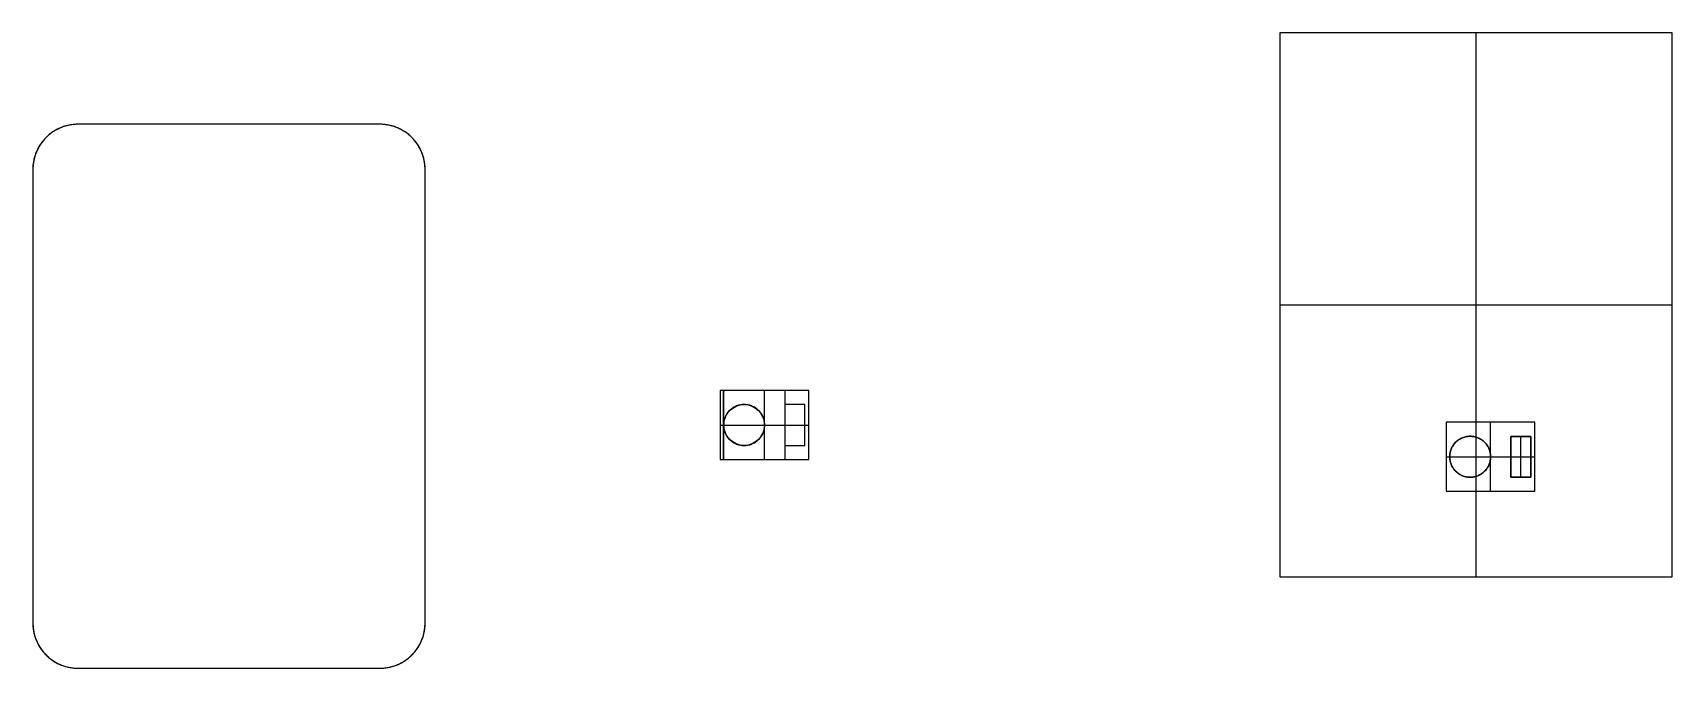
# Model space of a CAD drawing. Header units: millimetres. Extents: x -41 to 291, y -73 to 55.
import ezdxf

# ---------------------------------------------------------------- set-up
doc = ezdxf.new("R2010")
doc.units = ezdxf.units.MM
doc.header["$MEASUREMENT"] = 0
for name, color, linetype, true_color in [('Battery', 7, 'Continuous', 0xff8000), ('Default', 7, 'Continuous', 0x000000), ('Layer 03', 5, 'Continuous', 0x0000ff), ('Layer 04', 7, 'Continuous', 0x666666)]:
    doc.layers.add(name, color=color, linetype=linetype, true_color=true_color)

msp = doc.modelspace()

# ---------------------------------------------------------------- linework, layer by layer
at = {"layer": 'Battery'}
for p, q in [((29.4, 36.95), (-31.73, 36.95)), ((-40.92, 27.76), (-40.92, -64.1)), ((38.58, -64.1), (38.58, 27.76)), ((98.35, -17, 5.4), (98.35, -31, 5.4)), ((111.45, -17, 5.4), (98.35, -17, 5.4)), ((98.35, -17, 4.4), (98.35, -31, 4.4)), ((111.45, -17, 4.4), (98.35, -17, 4.4)), ((99.06, -31, 3.2), (99.06, -17, 3.2)), ((99.06, -17, 3.2), (99.06, -17, 6.11)), ((107.35, -31, 5.4), (107.35, -17, 5.4)), ((107.35, -31, 4.4), (107.35, -17, 4.4)), ((116.35, -17, 5.4), (111.45, -17, 5.4)), ((111.45, -17, 4.4), (111.45, -31, 4.4)), ((116.35, -17, 4.4), (111.45, -17, 4.4)), ((116.35, -31, 5.4), (116.35, -17, 5.4)), ((116.35, -31, 4.4), (116.35, -17, 4.4)), ((98.35, -24, 5.4), (111.45, -24, 5.4)), ((98.35, -24, 4.4), (111.45, -24, 4.4)), ((99.06, -24, 6.11), (99.06, -24, 3.2)), ((111.45, -24, 5.4), (116.35, -24, 5.4)), ((111.45, -24, 4.4), (116.35, -24, 4.4)), ((98.35, -31, 5.4), (111.45, -31, 5.4)), ((98.35, -31, 4.4), (111.45, -31, 4.4)), ((99.06, -31, 6.11), (99.06, -31, 3.2)), ((111.45, -31, 5.4), (116.35, -31, 5.4)), ((111.45, -31, 4.4), (116.35, -31, 4.4)), ((-31.73, -73.29), (29.4, -73.29))]:
    msp.add_line(p, q, dxfattribs=at)
for centre, start, end in [((-31.73, 27.76), 90, 180), ((29.4, 27.76), 0, 90), ((-31.73, -64.1), 180, 270), ((29.4, -64.1), 270, 0)]:
    msp.add_arc(centre, 9.19, start, end, dxfattribs=at)
for points in [[(-31.73, 36.95), (-40.92, 36.95), (-40.92, 27.76)], [(-31.73, 36.95, 21.59), (-40.92, 36.95, 21.59), (-40.92, 27.76, 21.59)], [(38.58, 27.76), (38.58, 36.95), (29.4, 36.95)], [(38.58, 27.76, 21.59), (38.58, 36.95, 21.59), (29.4, 36.95, 21.59)], [(-40.92, -64.1), (-40.92, -73.29), (-31.73, -73.29)], [(-40.92, -64.1, 21.59), (-40.92, -73.29, 21.59), (-31.73, -73.29, 21.59)], [(29.4, -73.29), (38.58, -73.29), (38.58, -64.1)], [(29.4, -73.29, 21.59), (38.58, -73.29, 21.59), (38.58, -64.1, 21.59)]]:
    msp.add_rational_spline(points, [1, 0.707106781187, 1], degree=2, dxfattribs=at)
for points in [[(29.4, 36.95), (-1.17, 36.95), (-31.73, 36.95)], [(-31.73, 36.95), (-31.73, 36.95, 10.79), (-31.73, 36.95, 21.59)], [(29.4, 36.95, 21.59), (-1.17, 36.95, 21.59), (-31.73, 36.95, 21.59)], [(29.4, 36.95), (29.4, 36.95, 10.79), (29.4, 36.95, 21.59)], [(-40.92, 27.76), (-40.92, 27.76, 10.79), (-40.92, 27.76, 21.59)], [(-40.92, 27.76), (-40.92, -18.17), (-40.92, -64.1)], [(-40.92, 27.76, 21.59), (-40.92, -18.17, 21.59), (-40.92, -64.1, 21.59)], [(38.58, -64.1), (38.58, -18.17), (38.58, 27.76)], [(38.58, 27.76), (38.58, 27.76, 10.79), (38.58, 27.76, 21.59)], [(38.58, -64.1, 21.59), (38.58, -18.17, 21.59), (38.58, 27.76, 21.59)], [(99.06, -17, 6.11), (99.06, -24, 6.11), (99.06, -31, 6.11)], [(111.45, -17, 5.4), (111.45, -24, 5.4), (111.45, -31, 5.4)], [(111.45, -17, 4.4), (111.45, -24, 4.4), (111.45, -31, 4.4)], [(-40.92, -64.1), (-40.92, -64.1, 10.79), (-40.92, -64.1, 21.59)], [(38.58, -64.1), (38.58, -64.1, 10.79), (38.58, -64.1, 21.59)], [(-31.73, -73.29), (-1.17, -73.29), (29.4, -73.29)], [(-31.73, -73.29, 21.59), (-1.17, -73.29, 21.59), (29.4, -73.29, 21.59)], [(-31.73, -73.29), (-31.73, -73.29, 10.79), (-31.73, -73.29, 21.59)], [(29.4, -73.29), (29.4, -73.29, 10.79), (29.4, -73.29, 21.59)]]:
    msp.add_open_spline(points, degree=2, dxfattribs=at)
at = {"layer": 'Default'}
for p, q in [((251.5, -26.46, 8.85), (251.5, 55.49, 8.85)), ((251.5, -54.75), (251.5, 55.49)), ((211.75, 0.37, 8.85), (291.25, 0.37, 8.85)), ((211.75, 0.37), (291.25, 0.37)), ((254.44, -30.09, 6.16), (254.44, -23.43, 6.16)), ((254.44, -37.43, 3.25), (254.44, -23.43, 3.25)), ((254.44, -30.09, 6.16), (254.44, -23.43, 6.16)), ((254.44, -37.43, 3.25), (254.44, -23.43, 3.25)), ((260.57, -34.56, 0.05), (260.57, -26.31, 0.05)), ((260.57, -34.56, 0.05), (260.57, -26.31, 0.05)), ((245.44, -30.43, 6.16), (246.16, -30.43, 6.16)), ((245.44, -30.43, 3.25), (258.54, -30.43, 3.25)), ((245.44, -30.43, 6.16), (246.16, -30.43, 6.16)), ((245.44, -30.43, 3.25), (258.54, -30.43, 3.25)), ((254.44, -37.43, 6.16), (254.44, -30.78, 6.16)), ((254.44, -37.43, 6.16), (254.44, -30.78, 6.16)), ((254.46, -30.43, 6.16), (263.44, -30.43, 6.16)), ((254.46, -30.43, 6.16), (263.44, -30.43, 6.16)), ((258.54, -30.43, 0.05), (262.59, -30.43, 0.05)), ((258.54, -30.43, 0.05), (262.59, -30.43, 0.05)), ((262.59, -30.43, 3.25), (263.44, -30.43, 3.25)), ((262.59, -30.43, 3.25), (263.44, -30.43, 3.25)), ((251.5, -54.75, 8.85), (251.5, -34.41, 8.85))]:
    msp.add_line(p, q, dxfattribs=at)
for points in [[(211.75, 55.49, 8.85), (211.75, 0.37, 8.85), (211.75, -54.75, 8.85)], [(291.25, 55.49, 8.85), (251.5, 55.49, 8.85), (211.75, 55.49, 8.85)], [(291.25, 55.49), (251.5, 55.49), (211.75, 55.49)], [(211.75, 55.49), (211.75, 55.49, 4.43), (211.75, 55.49, 8.85)], [(211.75, 55.49), (211.75, 0.37), (211.75, -54.75)], [(291.25, 55.49, 4.6), (251.5, 55.49, 4.6), (211.75, 55.49, 4.6)], [(211.75, 55.49, 4.6), (211.75, 0.37, 4.6), (211.75, -54.75, 4.6)], [(251.5, 55.49), (251.5, 55.49, 4.43), (251.5, 55.49, 8.85)], [(291.25, -54.75, 8.85), (291.25, 0.37, 8.85), (291.25, 55.49, 8.85)], [(291.25, -54.75), (291.25, 0.37), (291.25, 55.49)], [(291.25, 55.49), (291.25, 55.49, 4.43), (291.25, 55.49, 8.85)], [(291.25, -54.75, 4.6), (291.25, 0.37, 4.6), (291.25, 55.49, 4.6)], [(211.75, 0.37), (211.75, 0.37, 4.43), (211.75, 0.37, 8.85)], [(291.25, 0.37), (291.25, 0.37, 4.43), (291.25, 0.37, 8.85)], [(245.44, -23.43, 6.16), (245.44, -30.43, 6.16), (245.44, -37.43, 6.16)], [(245.44, -23.43, 3.25), (245.44, -30.43, 3.25), (245.44, -37.43, 3.25)], [(258.54, -23.43, 3.25), (251.99, -23.43, 3.25), (245.44, -23.43, 3.25)], [(245.44, -23.43, 3.25), (245.44, -23.43, 4.71), (245.44, -23.43, 6.16)], [(246.16, -23.43, 6.16), (245.8, -23.43, 6.16), (245.44, -23.43, 6.16)], [(263.44, -23.43, 4.63), (254.44, -23.43, 4.63), (245.44, -23.43, 4.63)], [(245.44, -23.43, 4.63), (245.44, -30.43, 4.63), (245.44, -37.43, 4.63)], [(245.44, -23.43, 6.16), (245.44, -30.43, 6.16), (245.44, -37.43, 6.16)], [(245.44, -23.43, 3.25), (245.44, -30.43, 3.25), (245.44, -37.43, 3.25)], [(258.54, -23.43, 3.25), (251.99, -23.43, 3.25), (245.44, -23.43, 3.25)], [(245.44, -23.43, 3.25), (245.44, -23.43, 4.71), (245.44, -23.43, 6.16)], [(246.16, -23.43, 6.16), (245.8, -23.43, 6.16), (245.44, -23.43, 6.16)], [(263.44, -23.43, 4.63), (254.44, -23.43, 4.63), (245.44, -23.43, 4.63)], [(245.44, -23.43, 4.63), (245.44, -30.43, 4.63), (245.44, -37.43, 4.63)], [(258.54, -23.43, 6.16), (252.35, -23.43, 6.16), (246.16, -23.43, 6.16)], [(258.54, -23.43, 6.16), (252.35, -23.43, 6.16), (246.16, -23.43, 6.16)], [(250.31, -26.28, 8.85), (250.31, -26.28, 7.51), (250.31, -26.28, 6.16)], [(250.31, -26.28, 8.85), (250.31, -26.28, 7.51), (250.31, -26.28, 6.16)], [(254.44, -23.43, 3.25), (254.44, -23.43, 4.71), (254.44, -23.43, 6.16)], [(254.44, -23.43, 3.25), (254.44, -23.43, 4.71), (254.44, -23.43, 6.16)], [(263.44, -23.43, 3.25), (260.99, -23.43, 3.25), (258.54, -23.43, 3.25)], [(263.44, -23.43, 6.16), (260.99, -23.43, 6.16), (258.54, -23.43, 6.16)], [(263.44, -23.43, 3.25), (260.99, -23.43, 3.25), (258.54, -23.43, 3.25)], [(263.44, -23.43, 6.16), (260.99, -23.43, 6.16), (258.54, -23.43, 6.16)], [(262.59, -26.31, 0.05), (260.57, -26.31, 0.05), (258.54, -26.31, 0.05)], [(258.54, -26.31, 0.05), (258.54, -26.31, 1.65), (258.54, -26.31, 3.25)], [(258.54, -26.31, 0.05), (258.54, -30.43, 0.05), (258.54, -34.56, 0.05)], [(262.59, -26.31, 3.25), (260.57, -26.31, 3.25), (258.54, -26.31, 3.25)], [(258.54, -26.31, 3.25), (258.54, -30.43, 3.25), (258.54, -34.56, 3.25)], [(262.59, -26.31, 2.25), (260.57, -26.31, 2.25), (258.54, -26.31, 2.25)], [(258.54, -26.31, 2.25), (258.54, -30.43, 2.25), (258.54, -34.56, 2.25)], [(262.59, -26.31, 0.05), (260.57, -26.31, 0.05), (258.54, -26.31, 0.05)], [(258.54, -26.31, 0.05), (258.54, -26.31, 1.65), (258.54, -26.31, 3.25)], [(258.54, -26.31, 0.05), (258.54, -30.43, 0.05), (258.54, -34.56, 0.05)], [(258.54, -26.31, 3.25), (260.57, -26.31, 3.25), (262.59, -26.31, 3.25)], [(258.54, -34.56, 3.25), (258.54, -30.43, 3.25), (258.54, -26.31, 3.25)], [(262.59, -26.31, 2.25), (260.57, -26.31, 2.25), (258.54, -26.31, 2.25)], [(258.54, -26.31, 2.25), (258.54, -30.43, 2.25), (258.54, -34.56, 2.25)], [(260.57, -26.31, 0.05), (260.57, -26.31, 1.65), (260.57, -26.31, 3.25)], [(260.57, -26.31, 0.05), (260.57, -26.31, 1.65), (260.57, -26.31, 3.25)], [(262.59, -34.56, 0.05), (262.59, -30.43, 0.05), (262.59, -26.31, 0.05)], [(262.59, -26.31, 0.05), (262.59, -26.31, 1.65), (262.59, -26.31, 3.25)], [(262.59, -34.56, 3.25), (262.59, -30.43, 3.25), (262.59, -26.31, 3.25)], [(262.59, -34.56, 2.25), (262.59, -30.43, 2.25), (262.59, -26.31, 2.25)], [(262.59, -34.56, 0.05), (262.59, -30.43, 0.05), (262.59, -26.31, 0.05)], [(262.59, -26.31, 0.05), (262.59, -26.31, 1.65), (262.59, -26.31, 3.25)], [(262.59, -26.31, 3.25), (262.59, -30.43, 3.25), (262.59, -34.56, 3.25)], [(262.59, -34.56, 2.25), (262.59, -30.43, 2.25), (262.59, -26.31, 2.25)], [(263.44, -37.43, 6.16), (263.44, -30.43, 6.16), (263.44, -23.43, 6.16)], [(263.44, -37.43, 3.25), (263.44, -30.43, 3.25), (263.44, -23.43, 3.25)], [(263.44, -23.43, 3.25), (263.44, -23.43, 4.71), (263.44, -23.43, 6.16)], [(263.44, -37.43, 4.63), (263.44, -30.43, 4.63), (263.44, -23.43, 4.63)], [(263.44, -37.43, 6.16), (263.44, -30.43, 6.16), (263.44, -23.43, 6.16)], [(263.44, -37.43, 3.25), (263.44, -30.43, 3.25), (263.44, -23.43, 3.25)], [(263.44, -23.43, 3.25), (263.44, -23.43, 4.71), (263.44, -23.43, 6.16)], [(263.44, -37.43, 4.63), (263.44, -30.43, 4.63), (263.44, -23.43, 4.63)], [(245.44, -30.43, 3.25), (245.44, -30.43, 4.71), (245.44, -30.43, 6.16)], [(245.44, -30.43, 3.25), (245.44, -30.43, 4.71), (245.44, -30.43, 6.16)], [(246.16, -30.43, 8.85), (246.16, -30.43, 7.51), (246.16, -30.43, 6.16)], [(246.16, -30.43, 8.85), (246.16, -30.43, 7.51), (246.16, -30.43, 6.16)], [(254.46, -30.43, 8.85), (254.46, -30.43, 7.51), (254.46, -30.43, 6.16)], [(254.46, -30.43, 8.85), (254.46, -30.43, 7.51), (254.46, -30.43, 6.16)], [(258.54, -30.43, 0.05), (258.54, -30.43, 1.65), (258.54, -30.43, 3.25)], [(258.54, -30.43, 0.05), (258.54, -30.43, 1.65), (258.54, -30.43, 3.25)], [(262.59, -30.43, 0.05), (262.59, -30.43, 1.65), (262.59, -30.43, 3.25)], [(262.59, -30.43, 0.05), (262.59, -30.43, 1.65), (262.59, -30.43, 3.25)], [(263.44, -30.43, 3.25), (263.44, -30.43, 4.71), (263.44, -30.43, 6.16)], [(263.44, -30.43, 3.25), (263.44, -30.43, 4.71), (263.44, -30.43, 6.16)], [(250.31, -34.58, 8.85), (250.31, -34.58, 7.51), (250.31, -34.58, 6.16)], [(250.31, -34.58, 8.85), (250.31, -34.58, 7.51), (250.31, -34.58, 6.16)], [(258.54, -34.56, 0.05), (260.57, -34.56, 0.05), (262.59, -34.56, 0.05)], [(258.54, -34.56, 0.05), (258.54, -34.56, 1.65), (258.54, -34.56, 3.25)], [(258.54, -34.56, 3.25), (260.57, -34.56, 3.25), (262.59, -34.56, 3.25)], [(258.54, -34.56, 2.25), (260.57, -34.56, 2.25), (262.59, -34.56, 2.25)], [(258.54, -34.56, 0.05), (260.57, -34.56, 0.05), (262.59, -34.56, 0.05)], [(258.54, -34.56, 0.05), (258.54, -34.56, 1.65), (258.54, -34.56, 3.25)], [(262.59, -34.56, 3.25), (260.57, -34.56, 3.25), (258.54, -34.56, 3.25)], [(258.54, -34.56, 2.25), (260.57, -34.56, 2.25), (262.59, -34.56, 2.25)], [(260.57, -34.56, 0.05), (260.57, -34.56, 1.65), (260.57, -34.56, 3.25)], [(260.57, -34.56, 0.05), (260.57, -34.56, 1.65), (260.57, -34.56, 3.25)], [(262.59, -34.56, 0.05), (262.59, -34.56, 1.65), (262.59, -34.56, 3.25)], [(262.59, -34.56, 0.05), (262.59, -34.56, 1.65), (262.59, -34.56, 3.25)], [(245.44, -37.43, 6.16), (245.8, -37.43, 6.16), (246.16, -37.43, 6.16)], [(245.44, -37.43, 3.25), (251.99, -37.43, 3.25), (258.54, -37.43, 3.25)], [(245.44, -37.43, 3.25), (245.44, -37.43, 4.71), (245.44, -37.43, 6.16)], [(245.44, -37.43, 4.63), (254.44, -37.43, 4.63), (263.44, -37.43, 4.63)], [(245.44, -37.43, 6.16), (245.8, -37.43, 6.16), (246.16, -37.43, 6.16)], [(245.44, -37.43, 3.25), (251.99, -37.43, 3.25), (258.54, -37.43, 3.25)], [(245.44, -37.43, 3.25), (245.44, -37.43, 4.71), (245.44, -37.43, 6.16)], [(245.44, -37.43, 4.63), (254.44, -37.43, 4.63), (263.44, -37.43, 4.63)], [(246.16, -37.43, 6.16), (252.35, -37.43, 6.16), (258.54, -37.43, 6.16)], [(246.16, -37.43, 6.16), (252.35, -37.43, 6.16), (258.54, -37.43, 6.16)], [(254.44, -37.43, 3.25), (254.44, -37.43, 4.71), (254.44, -37.43, 6.16)], [(254.44, -37.43, 3.25), (254.44, -37.43, 4.71), (254.44, -37.43, 6.16)], [(258.54, -37.43, 3.25), (260.99, -37.43, 3.25), (263.44, -37.43, 3.25)], [(258.54, -37.43, 6.16), (260.99, -37.43, 6.16), (263.44, -37.43, 6.16)], [(258.54, -37.43, 3.25), (260.99, -37.43, 3.25), (263.44, -37.43, 3.25)], [(258.54, -37.43, 6.16), (260.99, -37.43, 6.16), (263.44, -37.43, 6.16)], [(263.44, -37.43, 3.25), (263.44, -37.43, 4.71), (263.44, -37.43, 6.16)], [(263.44, -37.43, 3.25), (263.44, -37.43, 4.71), (263.44, -37.43, 6.16)], [(211.75, -54.75, 8.85), (251.5, -54.75, 8.85), (291.25, -54.75, 8.85)], [(211.75, -54.75), (251.5, -54.75), (291.25, -54.75)], [(211.75, -54.75), (211.75, -54.75, 4.43), (211.75, -54.75, 8.85)], [(211.75, -54.75, 4.6), (251.5, -54.75, 4.6), (291.25, -54.75, 4.6)], [(251.5, -54.75), (251.5, -54.75, 4.43), (251.5, -54.75, 8.85)], [(291.25, -54.75), (291.25, -54.75, 4.43), (291.25, -54.75, 8.85)]]:
    msp.add_open_spline(points, degree=2, dxfattribs=at)
for points, knots in [([(254.46, -30.43, 6.16), (254.46, -34.58, 6.16), (250.31, -34.58, 6.16), (246.16, -34.58, 6.16), (246.16, -30.43, 6.16), (246.16, -26.28, 6.16), (250.31, -26.28, 6.16), (254.46, -26.28, 6.16), (254.46, -30.43, 6.16)], [-26.075219, -26.075219, -26.075219, -19.556414, -19.556414, -13.03761, -13.03761, -6.518805, -6.518805, 0, 0, 0]), ([(254.46, -30.43, 8.85), (254.46, -34.58, 8.85), (250.31, -34.58, 8.85), (246.16, -34.58, 8.85), (246.16, -30.43, 8.85), (246.16, -26.28, 8.85), (250.31, -26.28, 8.85), (254.46, -26.28, 8.85), (254.46, -30.43, 8.85)], [-26.075219, -26.075219, -26.075219, -19.556414, -19.556414, -13.03761, -13.03761, -6.518805, -6.518805, 0, 0, 0]), ([(254.46, -30.43, 7.68), (254.46, -34.58, 7.68), (250.31, -34.58, 7.68), (246.16, -34.58, 7.68), (246.16, -30.43, 7.68), (246.16, -26.28, 7.68), (250.31, -26.28, 7.68), (254.46, -26.28, 7.68), (254.46, -30.43, 7.68)], [-26.075219, -26.075219, -26.075219, -19.556414, -19.556414, -13.03761, -13.03761, -6.518805, -6.518805, 0, 0, 0]), ([(254.46, -30.43, 6.16), (254.46, -34.58, 6.16), (250.31, -34.58, 6.16), (246.16, -34.58, 6.16), (246.16, -30.43, 6.16), (246.16, -26.28, 6.16), (250.31, -26.28, 6.16), (254.46, -26.28, 6.16), (254.46, -30.43, 6.16)], [-26.075219, -26.075219, -26.075219, -19.556414, -19.556414, -13.03761, -13.03761, -6.518805, -6.518805, 0, 0, 0]), ([(254.46, -30.43, 8.85), (254.46, -26.28, 8.85), (250.31, -26.28, 8.85), (246.16, -26.28, 8.85), (246.16, -30.43, 8.85), (246.16, -34.58, 8.85), (250.31, -34.58, 8.85), (254.46, -34.58, 8.85), (254.46, -30.43, 8.85)], [0, 0, 0, 6.518805, 6.518805, 13.03761, 13.03761, 19.556414, 19.556414, 26.075219, 26.075219, 26.075219]), ([(254.46, -30.43, 7.68), (254.46, -34.58, 7.68), (250.31, -34.58, 7.68), (246.16, -34.58, 7.68), (246.16, -30.43, 7.68), (246.16, -26.28, 7.68), (250.31, -26.28, 7.68), (254.46, -26.28, 7.68), (254.46, -30.43, 7.68)], [-26.075219, -26.075219, -26.075219, -19.556414, -19.556414, -13.03761, -13.03761, -6.518805, -6.518805, 0, 0, 0])]:
    msp.add_rational_spline(points, [1, 0.707106781187, 1, 0.707106781187, 1, 0.707106781187, 1, 0.707106781187, 1], degree=2, knots=knots, dxfattribs=at)
at = {"layer": 'Layer 03'}
for points in [[(98.35, -17, 6.11), (98.35, -24, 6.11), (98.35, -31, 6.11)], [(98.35, -17, 3.2), (98.35, -24, 3.2), (98.35, -31, 3.2)], [(111.45, -17, 3.2), (104.9, -17, 3.2), (98.35, -17, 3.2)], [(98.35, -17, 3.2), (98.35, -17, 4.66), (98.35, -17, 6.11)], [(99.06, -17, 6.11), (98.7, -17, 6.11), (98.35, -17, 6.11)], [(111.45, -17, 6.11), (105.25, -17, 6.11), (99.06, -17, 6.11)], [(116.35, -17, 3.2), (113.9, -17, 3.2), (111.45, -17, 3.2)], [(116.35, -17, 6.11), (113.9, -17, 6.11), (111.45, -17, 6.11)], [(115.5, -19.87), (113.47, -19.87), (111.45, -19.87)], [(111.45, -19.87), (111.45, -19.87, 2.2), (111.45, -19.87, 4.4)], [(115.5, -19.87, 4.4), (113.47, -19.87, 4.4), (111.45, -19.87, 4.4)], [(111.45, -19.87), (111.45, -24), (111.45, -28.12)], [(111.45, -19.87, 4.4), (111.45, -24, 4.4), (111.45, -28.12, 4.4)], [(115.5, -28.12), (115.5, -24), (115.5, -19.87)], [(115.5, -19.87), (115.5, -19.87, 2.2), (115.5, -19.87, 4.4)], [(115.5, -28.12, 4.4), (115.5, -24, 4.4), (115.5, -19.87, 4.4)], [(116.35, -31, 6.11), (116.35, -24, 6.11), (116.35, -17, 6.11)], [(116.35, -31, 3.2), (116.35, -24, 3.2), (116.35, -17, 3.2)], [(116.35, -17, 3.2), (116.35, -17, 4.66), (116.35, -17, 6.11)], [(111.45, -28.12), (113.47, -28.12), (115.5, -28.12)], [(111.45, -28.12, 4.4), (113.47, -28.12, 4.4), (115.5, -28.12, 4.4)], [(111.45, -28.12), (111.45, -28.12, 2.2), (111.45, -28.12, 4.4)], [(115.5, -28.12), (115.5, -28.12, 2.2), (115.5, -28.12, 4.4)], [(98.35, -31, 6.11), (98.7, -31, 6.11), (99.06, -31, 6.11)], [(98.35, -31, 3.2), (104.9, -31, 3.2), (111.45, -31, 3.2)], [(98.35, -31, 3.2), (98.35, -31, 4.66), (98.35, -31, 6.11)], [(99.06, -31, 6.11), (105.25, -31, 6.11), (111.45, -31, 6.11)], [(111.45, -31, 3.2), (113.9, -31, 3.2), (116.35, -31, 3.2)], [(111.45, -31, 6.11), (113.9, -31, 6.11), (116.35, -31, 6.11)], [(116.35, -31, 3.2), (116.35, -31, 4.66), (116.35, -31, 6.11)]]:
    msp.add_open_spline(points, degree=2, dxfattribs=at)
at = {"layer": 'Layer 04'}
msp.add_circle((103.21, -24, 9.15), 4.15, dxfattribs=at)
for points in [[(107.36, -24, 9.15), (107.36, -28.15, 9.15), (103.21, -28.15, 9.15), (99.06, -28.15, 9.15), (99.06, -24, 9.15), (99.06, -19.85, 9.15), (103.21, -19.85, 9.15), (107.36, -19.85, 9.15), (107.36, -24, 9.15)], [(107.36, -24, 6.11), (107.36, -28.15, 6.11), (103.21, -28.15, 6.11), (99.06, -28.15, 6.11), (99.06, -24, 6.11), (99.06, -19.85, 6.11), (103.21, -19.85, 6.11), (107.36, -19.85, 6.11), (107.36, -24, 6.11)]]:
    msp.add_rational_spline(points, [1, 0.707106781187, 1, 0.707106781187, 1, 0.707106781187, 1, 0.707106781187, 1], degree=2, knots=[-26.075219, -26.075219, -26.075219, -19.556414, -19.556414, -13.03761, -13.03761, -6.518805, -6.518805, 0, 0, 0], dxfattribs=at)
msp.add_open_spline([(107.36, -24, 9.15), (107.36, -24, 7.63), (107.36, -24, 6.11)], degree=2, dxfattribs=at)

doc.saveas('drawing.dxf')
